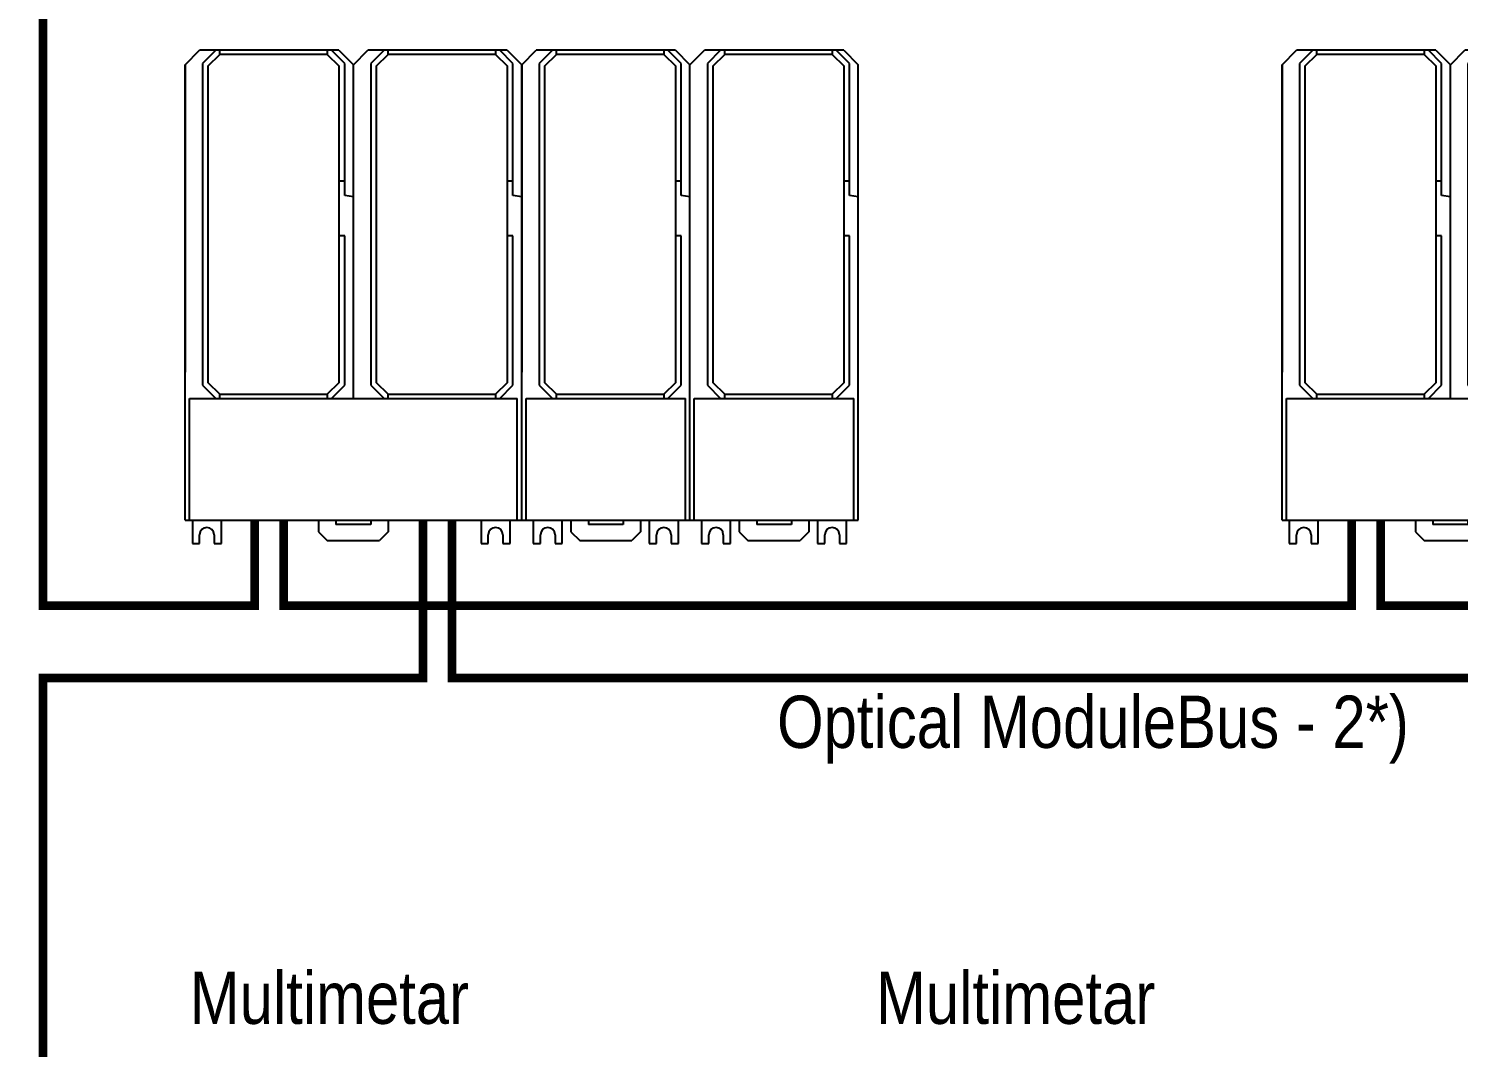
# Model space of a CAD drawing. Header units: inches. Extents: x 67248 to 85686, y -40174 to -31152.
# Drawn here: x 83069.9 to 83562.7, y -33395.6 to -33044.4 of the extents above; entities that cross this region are included whole.
import ezdxf

# ---------------------------------------------------------------- set-up
doc = ezdxf.new("R2010")
doc.units = ezdxf.units.IN
doc.header["$MEASUREMENT"] = 0
doc.layers.add('SI-General', color=7, linetype='Continuous', lineweight=5)
doc.layers.add('SI-TOPOLOGY-FO-mm', color=7, linetype='Continuous', lineweight=13, true_color=0xff4d4d)
doc.styles.add('OPIS', font='ARIALN.TTF')

# ---------------------------------------------------------------- blocks, each defined once
blk = doc.blocks.new('S800 s TB840')
at = {"linetype": 'Continuous'}
for p, q in [((-58, 164), (-53, 169)), ((-5, 169), (-53, 169)), ((-47.43, 169), (-52, 164.43)), ((-50, 163.6), (-46, 167.6)), ((-46, 167.6), (-46, 169)), ((-9, 167.6), (-46, 167.6)), ((-9, 169), (-9, 167.6)), ((-9, 167.6), (-5, 163.6)), ((-3, 164.43), (-7.57, 169)), ((-5, 169), (0, 164)), ((0, 164), (5, 169)), ((53, 169), (5, 169)), ((10.57, 169), (6, 164.43)), ((8, 163.6), (12, 167.6)), ((12, 167.6), (12, 169)), ((49, 167.6), (12, 167.6)), ((49, 169), (49, 167.6)), ((49, 167.6), (53, 163.6)), ((55, 164.43), (50.43, 169)), ((53, 169), (58, 164)), ((58, 164), (63, 169)), ((111, 169), (63, 169)), ((68.57, 169), (64, 164.43)), ((66, 163.6), (70, 167.6)), ((70, 167.6), (70, 169)), ((107, 167.6), (70, 167.6)), ((107, 169), (107, 167.6)), ((107, 167.6), (111, 163.6)), ((113, 164.43), (108.43, 169)), ((111, 169), (116, 164)), ((116, 164), (121, 169)), ((169, 169), (121, 169)), ((126.57, 169), (122, 164.43)), ((124, 163.6), (128, 167.6)), ((128, 167.6), (128, 169)), ((165, 167.6), (128, 167.6)), ((165, 169), (165, 167.6)), ((165, 167.6), (169, 163.6)), ((171, 164.43), (166.43, 169)), ((169, 169), (174, 164)), ((-58, 164), (-58, 58)), ((-58, 7), (-58, 164)), ((-52, 164.43), (-52, 53.57)), ((-50, 54.4), (-50, 163.6)), ((-5, 163.6), (-5, 117.16)), ((-3, 118.91), (-3, 164.43)), ((0, 49), (0, 164)), ((0, 49), (0, 164)), ((6, 164.43), (6, 53.57)), ((8, 54.4), (8, 163.6)), ((53, 163.6), (53, 117.16)), ((55, 118.91), (55, 164.43)), ((58, 164), (58, 58)), ((58, 7), (58, 164)), ((58, 7), (58, 164)), ((58, 7), (58, 164)), ((64, 164.43), (64, 53.57)), ((66, 54.4), (66, 163.6)), ((111, 163.6), (111, 117.16)), ((113, 118.91), (113, 164.43)), ((116, 7), (116, 164)), ((116, 7), (116, 164)), ((122, 164.43), (122, 53.57)), ((124, 54.4), (124, 163.6)), ((169, 163.6), (169, 117.16)), ((171, 118.91), (171, 164.43)), ((174, 7), (174, 164)), ((174, 7), (174, 164)), ((-5, 124), (-3, 124)), ((53, 124), (55, 124)), ((111, 124), (113, 124)), ((169, 124), (171, 124)), ((0, 118.52), (-3, 118.91)), ((58, 118.52), (55, 118.91)), ((116, 118.52), (113, 118.91)), ((174, 118.52), (171, 118.91)), ((-5, 117.16), (-5, 54.4)), ((53, 117.16), (53, 54.4)), ((111, 117.16), (111, 54.4)), ((169, 117.16), (169, 54.4)), ((-3, 105), (-5, 105)), ((-3, 53.57), (-3, 105)), ((55, 105), (53, 105)), ((55, 53.57), (55, 105)), ((113, 105), (111, 105)), ((113, 53.57), (113, 105)), ((171, 105), (169, 105)), ((171, 53.57), (171, 105)), ((-46, 50.4), (-50, 54.4)), ((-5, 54.4), (-9, 50.4)), ((12, 50.4), (8, 54.4)), ((53, 54.4), (49, 50.4)), ((70, 50.4), (66, 54.4)), ((111, 54.4), (107, 50.4)), ((128, 50.4), (124, 54.4)), ((169, 54.4), (165, 50.4)), ((-52, 53.57), (-47.43, 49)), ((-46, 50.4), (-9, 50.4)), ((-46, 49), (-46, 50.4)), ((-9, 50.4), (-9, 49)), ((-7.57, 49), (-3, 53.57)), ((6, 53.57), (10.57, 49)), ((12, 50.4), (49, 50.4)), ((12, 49), (12, 50.4)), ((49, 50.4), (49, 49)), ((50.43, 49), (55, 53.57)), ((64, 53.57), (68.57, 49)), ((70, 50.4), (107, 50.4)), ((70, 49), (70, 50.4)), ((107, 50.4), (107, 49)), ((108.43, 49), (113, 53.57)), ((122, 53.57), (126.57, 49)), ((128, 50.4), (165, 50.4)), ((128, 49), (128, 50.4)), ((165, 50.4), (165, 49)), ((166.43, 49), (171, 53.57)), ((-56.5, 49), (0, 49)), ((-56.5, 7), (-56.5, 49)), ((0, 49), (56.5, 49)), ((56.5, 7), (56.5, 49)), ((59.5, 49), (114.5, 49)), ((59.5, 7), (59.5, 49)), ((114.5, 7), (114.5, 49)), ((117.5, 49), (172.5, 49)), ((117.5, 7), (117.5, 49)), ((172.5, 7), (172.5, 49)), ((-58, 7), (0, 7)), ((-55.5, 7), (-55.5, -1)), ((-45.5, -1), (-45.5, 7)), ((-12, 7), (-12, 3)), ((-6, 7), (-6, 5.5)), ((6, 5.5), (-6, 5.5)), ((0, 7), (58, 7)), ((6, 7), (6, 5.5)), ((12, 7), (12, 3)), ((44, 7), (44, -1)), ((54, -1), (54, 7)), ((58, 7), (116, 7)), ((62, 7), (62, -1)), ((72, -1), (72, 7)), ((75, 7), (75, 3)), ((81, 7), (81, 5.5)), ((93, 5.5), (81, 5.5)), ((93, 7), (93, 5.5)), ((99, 7), (99, 3)), ((102, 7), (102, -1)), ((112, -1), (112, 7)), ((116, 7), (174, 7)), ((120, 7), (120, -1)), ((130, -1), (130, 7)), ((133, 7), (133, 3)), ((139, 7), (139, 5.5)), ((151, 5.5), (139, 5.5)), ((151, 7), (151, 5.5)), ((157, 7), (157, 3)), ((160, 7), (160, -1)), ((170, -1), (170, 7)), ((-53, -1), (-53, 2)), ((-48, 2), (-48, -1)), ((-12, 3), (-9, 0)), ((-9, 0), (9, 0)), ((12, 3), (9, 0)), ((46.5, -1), (46.5, 2)), ((51.5, 2), (51.5, -1)), ((64.5, -1), (64.5, 2)), ((69.5, 2), (69.5, -1)), ((75, 3), (78, 0)), ((78, 0), (96, 0)), ((99, 3), (96, 0)), ((104.5, -1), (104.5, 2)), ((109.5, 2), (109.5, -1)), ((122.5, -1), (122.5, 2)), ((127.5, 2), (127.5, -1)), ((133, 3), (136, 0)), ((136, 0), (154, 0)), ((157, 3), (154, 0)), ((162.5, -1), (162.5, 2)), ((167.5, 2), (167.5, -1)), ((-55.5, -1), (-53, -1)), ((-48, -1), (-45.5, -1)), ((44, -1), (46.5, -1)), ((51.5, -1), (54, -1)), ((62, -1), (64.5, -1)), ((69.5, -1), (72, -1)), ((102, -1), (104.5, -1)), ((109.5, -1), (112, -1)), ((120, -1), (122.5, -1)), ((127.5, -1), (130, -1)), ((160, -1), (162.5, -1)), ((167.5, -1), (170, -1))]:
    blk.add_line(p, q, dxfattribs=at)
for centre in [(-50.5, 2), (49, 2), (67, 2), (107, 2), (125, 2), (165, 2)]:
    blk.add_arc(centre, 2.5, 0, 180, dxfattribs=at)

msp = doc.modelspace()

# ---------------------------------------------------------------- linework, layer by layer
at = {"layer": 'SI-TOPOLOGY-FO-mm', "const_width": 3}
for points in [[(83074.9, -32869.35), (83074.9, -33243.3), (83147.84, -33243.3), (83147.84, -33213.89)], [(83205.84, -33213.89), (83205.84, -33268.3), (83074.9, -33268.3), (83074.9, -33812.36), (81839.51, -33812.36), (81839.51, -34456), (81982.55, -34456), (81982.55, -34401.58)], [(83157.84, -33213.89), (83157.84, -33243.3), (83525.91, -33243.3), (83525.91, -33213.89)], [(83583.91, -33213.89), (83583.91, -33268.3), (83215.84, -33268.3), (83215.84, -33213.89)], [(83636.36, -34401.58), (83636.36, -34431), (83918.57, -34431), (83918.57, -33243.3), (83535.91, -33243.3), (83535.91, -33213.89)]]:
    msp.add_lwpolyline(points, dxfattribs=at)

# ---------------------------------------------------------------- block references
for p in [(83181.84, -33220.89), (83559.91, -33220.89)]:
    msp.add_blockref('S800 s TB840', p)

# ---------------------------------------------------------------- texts
at = {"layer": 'SI-General', "ltscale": 0.01, "insert": (83436.73, -33274.37), "char_height": 18, "width": 261.5987, "attachment_point": 2, "style": 'OPIS'}
msp.add_mtext('Optical ModuleBus - 2*)', dxfattribs=at)
at = {"layer": 'SI-General', "char_height": 18, "width": 79.3839, "attachment_point": 1, "line_spacing_factor": 0.8, "style": 'OPIS'}
for insert in [(83125.47, -33369.51), (83361.98, -33369.51)]:
    msp.add_mtext('Multimetar', dxfattribs=dict(at, insert=insert))

doc.saveas('drawing.dxf')
